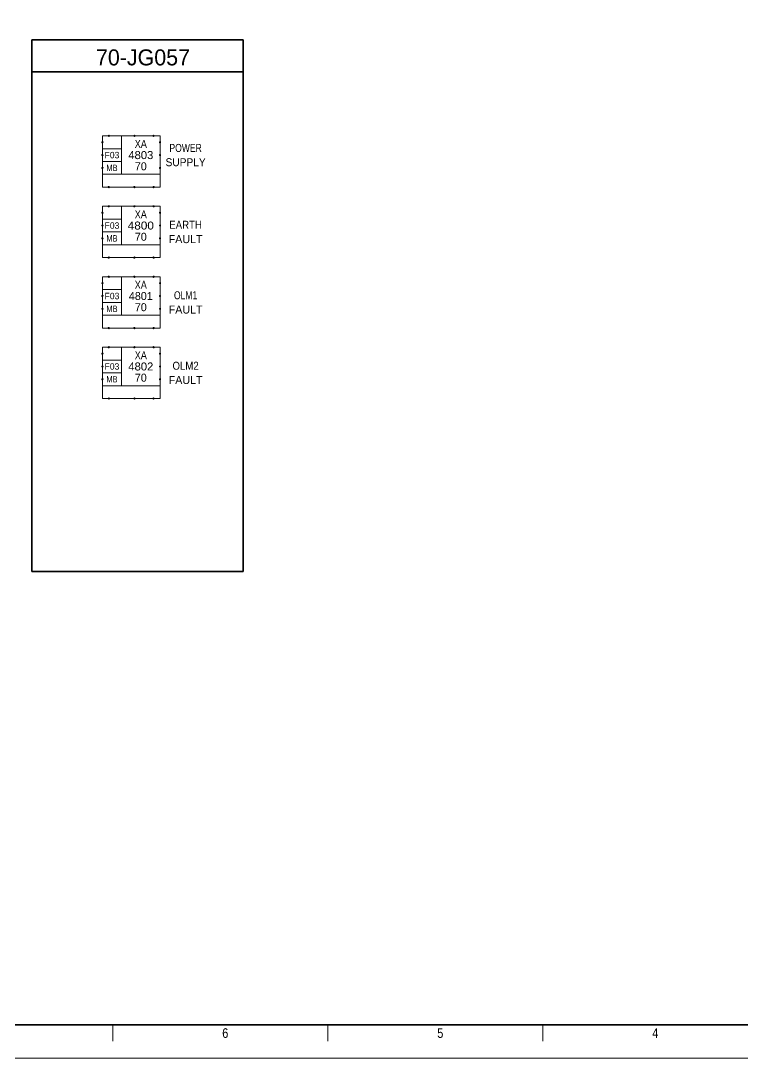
# Model space of a CAD drawing. Header units: millimetres. Extents: x 0 to 841, y 0 to 594.
# Drawn here: x 390.5 to 615.9, y 0 to 323.9 of the extents above; entities that cross this region are included whole.
import ezdxf
from ezdxf.enums import TextEntityAlignment as Align

# ---------------------------------------------------------------- set-up
doc = ezdxf.new("R2010")
doc.units = ezdxf.units.MM
doc.header["$LTSCALE"] = 0.8
doc.header["$PDMODE"] = 32
doc.header["$PDSIZE"] = 0.4
for name, color, linetype, lineweight in [('1', 7, 'Continuous', 13), ('4', 7, 'Continuous', 35), ('48', 7, 'Continuous', 13), ('9', 7, 'Continuous', 13)]:
    doc.layers.add(name, color=color, linetype=linetype, lineweight=lineweight)
doc.layers.add('37', color=7, linetype='Continuous')
doc.layers.add('50', color=7, linetype='Continuous')

msp = doc.modelspace()

# ---------------------------------------------------------------- linework, layer by layer
at = {"layer": '1', "lineweight": 35}
msp.add_line((648.9504, 10.3819), (10.3331, 10.3819), dxfattribs=at)
at = {"layer": '1'}
for p, q in [((419.2969, 10.3819), (419.2969, 5.348)), ((419.2969, 10.3819), (419.2969, 5.348)), ((486.4551, 10.3819), (486.4551, 5.348)), ((486.4551, 10.3819), (486.4551, 5.348)), ((553.6134, 10.3819), (553.6134, 5.348)), ((553.6134, 10.3819), (553.6134, 5.348))]:
    msp.add_line(p, q, dxfattribs=at)
at = {"layer": '1', "lineweight": 25}
msp.add_lwpolyline([(648.9504, 10.3819), (10.3331, 10.3819), (10.3331, 156.3638)], dxfattribs=at)
at = {"layer": '4'}
for p, q in [((394, 318), (394, 152)), ((394, 318), (460, 318)), ((460, 318), (460, 152)), ((394, 308), (460, 308)), ((394, 152), (460, 152))]:
    msp.add_line(p, q, dxfattribs=at)
at = {"layer": '48'}
for p, q in [((422, 288), (422, 276)), ((416, 284), (422, 284)), ((416, 280), (422, 280)), ((422, 266), (422, 254)), ((416, 262), (422, 262)), ((416, 258), (422, 258)), ((422, 244), (422, 232)), ((416, 240), (422, 240)), ((416, 236), (422, 236)), ((422, 222), (422, 210)), ((416, 218), (422, 218)), ((416, 214), (422, 214))]:
    msp.add_line(p, q, dxfattribs=at)
for points in [[(416, 288), (434, 288), (434, 276), (416, 276)], [(416, 266), (434, 266), (434, 254), (416, 254)], [(416, 244), (434, 244), (434, 232), (416, 232)], [(416, 222), (434, 222), (434, 210), (416, 210)]]:
    msp.add_lwpolyline(points, close=True, dxfattribs=at)
for points in [[(416, 276), (416, 272), (434, 272), (434, 276)], [(416, 254), (416, 250), (434, 250), (434, 254)], [(416, 232), (416, 228), (434, 228), (434, 232)], [(416, 210), (416, 206), (434, 206), (434, 210)]]:
    msp.add_lwpolyline(points, dxfattribs=at)
for p in [(416, 286), (418, 288), (426, 288), (432, 288), (434, 286), (416, 282), (434, 282), (416, 278), (434, 278), (418, 272), (426, 272), (432, 272), (418, 266), (426, 266), (432, 266), (416, 264), (434, 264), (416, 260), (434, 260), (416, 256), (434, 256), (418, 250), (426, 250), (432, 250), (418, 244), (426, 244), (432, 244), (416, 242), (434, 242), (416, 238), (434, 238), (416, 234), (434, 234), (418, 228), (426, 228), (432, 228), (418, 222), (426, 222), (432, 222), (416, 220), (434, 220), (416, 216), (434, 216), (416, 212), (434, 212), (418, 206), (426, 206), (432, 206)]:
    msp.add_point(p, dxfattribs=at)
at = {"layer": '9'}
msp.add_lwpolyline([(0, 0), (841, 0), (841, 594), (0, 594)], close=True, dxfattribs=at)
msp.add_lwpolyline([(0, 0), (841, 0), (841, 594), (0, 594)], close=True, dxfattribs=at)

# ---------------------------------------------------------------- texts
at = {"layer": '1', "width": 0.85}
for s, p in [('6', (454.385, 6.3543)), ('6', (454.385, 6.3543)), ('5', (521.5433, 6.3543)), ('5', (521.5433, 6.3543)), ('4', (588.7016, 6.3543)), ('4', (588.7016, 6.3543))]:
    msp.add_text(s, height=3.02, dxfattribs=at).set_placement(p, align=Align.CENTER)
at = {"layer": '37'}
msp.add_text('70-JG057', height=5, dxfattribs=at).set_placement((414, 310))
at = {"layer": '50'}
for s, height, width, p in [('XA', 2.5, 0.85, (428, 284.2496)), ('POWER', 2.5, 0.8, (442, 282.9795)), ('4803', 2.5, 1.05, (428, 280.7496)), ('MB', 2, 0.7, (418.9929, 277)), ('SUPPLY', 2.5, 0.95, (442.0004, 278.5197)), ('XA', 2.5, 0.85, (428, 262.2496)), ('4800', 2.5, 1.1, (428.0004, 258.7496)), ('EARTH', 2.5, 0.9, (441.9996, 258.9795)), ('MB', 2, 0.7, (418.9929, 255)), ('XA', 2.5, 0.85, (428, 240.2496)), ('OLM1', 2.5, 0.8, (442, 236.9795)), ('MB', 2, 0.7, (418.9929, 233)), ('XA', 2.5, 0.85, (428, 218.2496)), ('4802', 2.5, 1.05, (428, 214.7496)), ('OLM2', 2.5, 0.9, (442, 214.9795)), ('MB', 2, 0.7, (418.9929, 211))]:
    msp.add_text(s, height=height, dxfattribs=dict(at, width=width)).set_placement(p, align=Align.CENTER)
for s, height, p in [('F03', 2, (419, 281)), ('70', 2.5, (428, 277.2496)), ('F03', 2, (419, 259)), ('70', 2.5, (428, 255.2496)), ('FAULT', 2.5, (442, 254.5197)), ('F03', 2, (419, 237)), ('4801', 2.5, (428, 236.7496)), ('70', 2.5, (428, 233.2496)), ('FAULT', 2.5, (442, 232.5197)), ('F03', 2, (419, 215)), ('70', 2.5, (428, 211.2496)), ('FAULT', 2.5, (442, 210.5197))]:
    msp.add_text(s, height=height, dxfattribs=at).set_placement(p, align=Align.CENTER)

doc.saveas('drawing.dxf')
